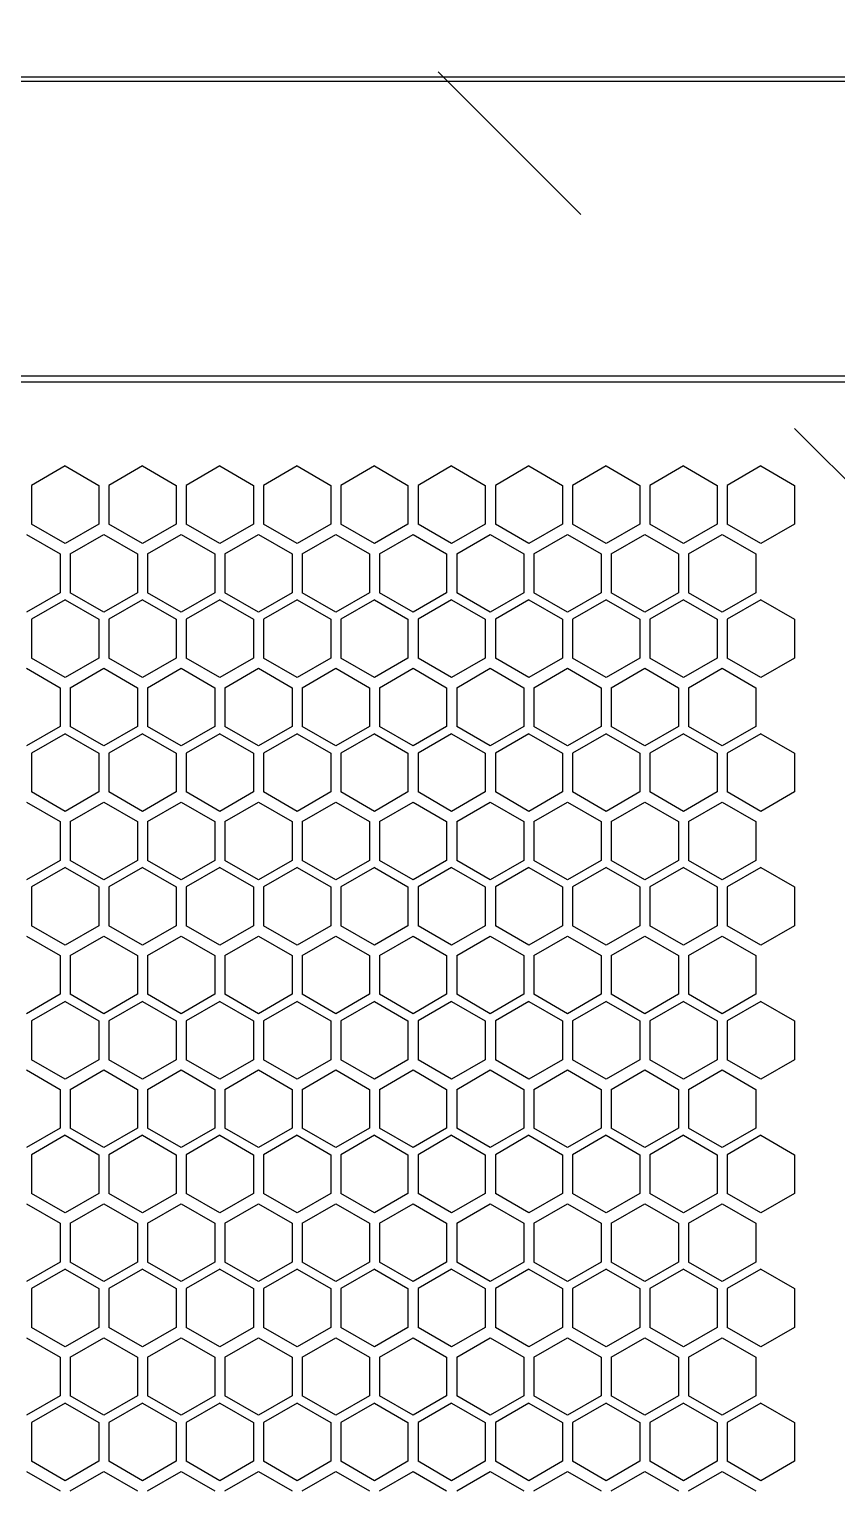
# Model space of a CAD drawing. Extents: x 61367 to 140945, y -1257 to 25588.
# Drawn here: x 92857.6 to 92953.8, y 20222.4 to 20395.8 of the extents above; entities that cross this region are included whole.
import ezdxf

# ---------------------------------------------------------------- set-up
doc = ezdxf.new("R2010")
doc.units = 0
doc.header["$MEASUREMENT"] = 0
doc.linetypes.add('ACAD_ISO03W100', pattern=[30, 12, -18])
doc.layers.get('0').update_dxf_attribs({"linetype": 'CONTINUOUS'})
for name, color, linetype in [('4209-0510_0', 7, 'CONTINUOUS'), ('4215-0412-2-1_0', 7, 'CONTINUOUS'), ('YT-50-01_AF0_1_B_0', 7, 'CONTINUOUS')]:
    doc.layers.add(name, color=color, linetype=linetype)
doc.layers.add('THICK', color=7, linetype='CONTINUOUS', lineweight=0)

# ---------------------------------------------------------------- blocks, each defined once
blk = doc.blocks.new('RY6TU6TYR6Y')
at = {"layer": 'THICK', "color": 1, "linetype": 'ACAD_ISO03W100', "ltscale": 2}
blk.add_lwpolyline([(74947.97, -88359.81), (75097.97, -88359.81), (75097.97, -88384.81), (74972.97, -88509.81), (74947.97, -88509.81)], close=True, dxfattribs=at)
blk = doc.blocks.new('RYHTHYT')
at = {"layer": '4209-0510_0', "color": 7, "linetype": 'Continuous'}
blk.add_line((-33328.58, -67588.74), (-32722.58, -67588.74), dxfattribs=at)
at = {"layer": '4215-0412-2-1_0', "color": 7, "linetype": 'Continuous'}
for p, q in [((-33368.69, -67553.68), (-32682.63, -67553.68)), ((-33335.79, -67589.48), (-32715.53, -67589.48)), ((-32942.46, -67599.48), (-32946.46, -67601.79)), ((-32942.46, -67599.48), (-32938.46, -67601.79)), ((-32933.26, -67599.48), (-32937.26, -67601.79)), ((-32933.26, -67599.48), (-32929.26, -67601.79)), ((-32924.06, -67599.48), (-32928.06, -67601.79)), ((-32924.06, -67599.48), (-32920.06, -67601.79)), ((-32914.86, -67599.48), (-32918.86, -67601.79)), ((-32914.86, -67599.48), (-32910.86, -67601.79)), ((-32905.66, -67599.48), (-32909.66, -67601.79)), ((-32905.66, -67599.48), (-32901.66, -67601.79)), ((-32896.46, -67599.48), (-32900.46, -67601.79)), ((-32896.46, -67599.48), (-32892.46, -67601.79)), ((-32887.26, -67599.48), (-32891.26, -67601.79)), ((-32887.26, -67599.48), (-32883.26, -67601.79)), ((-32878.06, -67599.48), (-32882.06, -67601.79)), ((-32878.06, -67599.48), (-32874.06, -67601.79)), ((-32868.86, -67599.48), (-32872.86, -67601.79)), ((-32868.86, -67599.48), (-32864.86, -67601.79)), ((-32859.66, -67599.48), (-32863.66, -67601.79)), ((-32859.66, -67599.48), (-32855.66, -67601.79)), ((-32946.46, -67601.79), (-32946.46, -67606.41)), ((-32938.46, -67601.79), (-32938.46, -67606.41)), ((-32937.26, -67601.79), (-32937.26, -67606.41)), ((-32929.26, -67601.79), (-32929.26, -67606.41)), ((-32928.06, -67601.79), (-32928.06, -67606.41)), ((-32920.06, -67601.79), (-32920.06, -67606.41)), ((-32918.86, -67601.79), (-32918.86, -67606.41)), ((-32910.86, -67601.79), (-32910.86, -67606.41)), ((-32909.66, -67601.79), (-32909.66, -67606.41)), ((-32901.66, -67601.79), (-32901.66, -67606.41)), ((-32900.46, -67601.79), (-32900.46, -67606.41)), ((-32892.46, -67601.79), (-32892.46, -67606.41)), ((-32891.26, -67601.79), (-32891.26, -67606.41)), ((-32883.26, -67601.79), (-32883.26, -67606.41)), ((-32882.06, -67601.79), (-32882.06, -67606.41)), ((-32874.06, -67601.79), (-32874.06, -67606.41)), ((-32872.86, -67601.79), (-32872.86, -67606.41)), ((-32864.86, -67601.79), (-32864.86, -67606.41)), ((-32863.66, -67601.79), (-32863.66, -67606.41)), ((-32855.66, -67601.79), (-32855.66, -67606.41)), ((-32942.46, -67608.72), (-32946.46, -67606.41)), ((-32938.46, -67606.41), (-32942.46, -67608.72)), ((-32933.26, -67608.72), (-32937.26, -67606.41)), ((-32929.26, -67606.41), (-32933.26, -67608.72)), ((-32924.06, -67608.72), (-32928.06, -67606.41)), ((-32920.06, -67606.41), (-32924.06, -67608.72)), ((-32914.86, -67608.72), (-32918.86, -67606.41)), ((-32910.86, -67606.41), (-32914.86, -67608.72)), ((-32905.66, -67608.72), (-32909.66, -67606.41)), ((-32901.66, -67606.41), (-32905.66, -67608.72)), ((-32896.46, -67608.72), (-32900.46, -67606.41)), ((-32892.46, -67606.41), (-32896.46, -67608.72)), ((-32887.26, -67608.72), (-32891.26, -67606.41)), ((-32883.26, -67606.41), (-32887.26, -67608.72)), ((-32878.06, -67608.72), (-32882.06, -67606.41)), ((-32874.06, -67606.41), (-32878.06, -67608.72)), ((-32868.86, -67608.72), (-32872.86, -67606.41)), ((-32864.86, -67606.41), (-32868.86, -67608.72)), ((-32859.66, -67608.72), (-32863.66, -67606.41)), ((-32855.66, -67606.41), (-32859.66, -67608.72)), ((-32947.06, -67607.63), (-32943.06, -67609.94)), ((-32941.86, -67609.94), (-32937.86, -67607.63)), ((-32937.86, -67607.63), (-32933.86, -67609.94)), ((-32932.66, -67609.94), (-32928.66, -67607.63)), ((-32928.66, -67607.63), (-32924.66, -67609.94)), ((-32923.46, -67609.94), (-32919.46, -67607.63)), ((-32919.46, -67607.63), (-32915.46, -67609.94)), ((-32914.26, -67609.94), (-32910.26, -67607.63)), ((-32910.26, -67607.63), (-32906.26, -67609.94)), ((-32905.06, -67609.94), (-32901.06, -67607.63)), ((-32901.06, -67607.63), (-32897.06, -67609.94)), ((-32895.86, -67609.94), (-32891.86, -67607.63)), ((-32891.86, -67607.63), (-32887.86, -67609.94)), ((-32886.66, -67609.94), (-32882.66, -67607.63)), ((-32882.66, -67607.63), (-32878.66, -67609.94)), ((-32877.46, -67609.94), (-32873.46, -67607.63)), ((-32873.46, -67607.63), (-32869.46, -67609.94)), ((-32868.26, -67609.94), (-32864.26, -67607.63)), ((-32864.26, -67607.63), (-32860.26, -67609.94)), ((-32943.06, -67609.94), (-32943.06, -67614.56)), ((-32941.86, -67609.94), (-32941.86, -67614.56)), ((-32933.86, -67609.94), (-32933.86, -67614.56)), ((-32932.66, -67609.94), (-32932.66, -67614.56)), ((-32924.66, -67609.94), (-32924.66, -67614.56)), ((-32923.46, -67609.94), (-32923.46, -67614.56)), ((-32915.46, -67609.94), (-32915.46, -67614.56)), ((-32914.26, -67609.94), (-32914.26, -67614.56)), ((-32906.26, -67609.94), (-32906.26, -67614.56)), ((-32905.06, -67609.94), (-32905.06, -67614.56)), ((-32897.06, -67609.94), (-32897.06, -67614.56)), ((-32895.86, -67609.94), (-32895.86, -67614.56)), ((-32887.86, -67609.94), (-32887.86, -67614.56)), ((-32886.66, -67609.94), (-32886.66, -67614.56)), ((-32878.66, -67609.94), (-32878.66, -67614.56)), ((-32877.46, -67609.94), (-32877.46, -67614.56)), ((-32869.46, -67609.94), (-32869.46, -67614.56)), ((-32868.26, -67609.94), (-32868.26, -67614.56)), ((-32860.26, -67609.94), (-32860.26, -67614.56)), ((-32943.06, -67614.56), (-32947.06, -67616.87)), ((-32942.46, -67615.41), (-32946.46, -67617.72)), ((-32942.46, -67615.41), (-32938.46, -67617.72)), ((-32937.86, -67616.87), (-32941.86, -67614.56)), ((-32933.86, -67614.56), (-32937.86, -67616.87)), ((-32933.26, -67615.41), (-32937.26, -67617.72)), ((-32933.26, -67615.41), (-32929.26, -67617.72)), ((-32928.66, -67616.87), (-32932.66, -67614.56)), ((-32924.66, -67614.56), (-32928.66, -67616.87)), ((-32924.06, -67615.41), (-32928.06, -67617.72)), ((-32924.06, -67615.41), (-32920.06, -67617.72)), ((-32919.46, -67616.87), (-32923.46, -67614.56)), ((-32915.46, -67614.56), (-32919.46, -67616.87)), ((-32914.86, -67615.41), (-32918.86, -67617.72)), ((-32914.86, -67615.41), (-32910.86, -67617.72)), ((-32910.26, -67616.87), (-32914.26, -67614.56)), ((-32906.26, -67614.56), (-32910.26, -67616.87)), ((-32905.66, -67615.41), (-32909.66, -67617.72)), ((-32905.66, -67615.41), (-32901.66, -67617.72)), ((-32901.06, -67616.87), (-32905.06, -67614.56)), ((-32897.06, -67614.56), (-32901.06, -67616.87)), ((-32896.46, -67615.41), (-32900.46, -67617.72)), ((-32896.46, -67615.41), (-32892.46, -67617.72)), ((-32891.86, -67616.87), (-32895.86, -67614.56)), ((-32887.86, -67614.56), (-32891.86, -67616.87)), ((-32887.26, -67615.41), (-32891.26, -67617.72)), ((-32887.26, -67615.41), (-32883.26, -67617.72)), ((-32882.66, -67616.87), (-32886.66, -67614.56)), ((-32878.66, -67614.56), (-32882.66, -67616.87)), ((-32878.06, -67615.41), (-32882.06, -67617.72)), ((-32878.06, -67615.41), (-32874.06, -67617.72)), ((-32873.46, -67616.87), (-32877.46, -67614.56)), ((-32869.46, -67614.56), (-32873.46, -67616.87)), ((-32868.86, -67615.41), (-32872.86, -67617.72)), ((-32868.86, -67615.41), (-32864.86, -67617.72)), ((-32864.26, -67616.87), (-32868.26, -67614.56)), ((-32860.26, -67614.56), (-32864.26, -67616.87)), ((-32859.66, -67615.41), (-32863.66, -67617.72)), ((-32859.66, -67615.41), (-32855.66, -67617.72)), ((-32946.46, -67617.72), (-32946.46, -67622.34)), ((-32938.46, -67617.72), (-32938.46, -67622.34)), ((-32937.26, -67617.72), (-32937.26, -67622.34)), ((-32929.26, -67617.72), (-32929.26, -67622.34)), ((-32928.06, -67617.72), (-32928.06, -67622.34)), ((-32920.06, -67617.72), (-32920.06, -67622.34)), ((-32918.86, -67617.72), (-32918.86, -67622.34)), ((-32910.86, -67617.72), (-32910.86, -67622.34)), ((-32909.66, -67617.72), (-32909.66, -67622.34)), ((-32901.66, -67617.72), (-32901.66, -67622.34)), ((-32900.46, -67617.72), (-32900.46, -67622.34)), ((-32892.46, -67617.72), (-32892.46, -67622.34)), ((-32891.26, -67617.72), (-32891.26, -67622.34)), ((-32883.26, -67617.72), (-32883.26, -67622.34)), ((-32882.06, -67617.72), (-32882.06, -67622.34)), ((-32874.06, -67617.72), (-32874.06, -67622.34)), ((-32872.86, -67617.72), (-32872.86, -67622.34)), ((-32864.86, -67617.72), (-32864.86, -67622.34)), ((-32863.66, -67617.72), (-32863.66, -67622.34)), ((-32855.66, -67617.72), (-32855.66, -67622.34)), ((-32942.46, -67624.65), (-32946.46, -67622.34)), ((-32938.46, -67622.34), (-32942.46, -67624.65)), ((-32933.26, -67624.65), (-32937.26, -67622.34)), ((-32929.26, -67622.34), (-32933.26, -67624.65)), ((-32924.06, -67624.65), (-32928.06, -67622.34)), ((-32920.06, -67622.34), (-32924.06, -67624.65)), ((-32914.86, -67624.65), (-32918.86, -67622.34)), ((-32910.86, -67622.34), (-32914.86, -67624.65)), ((-32905.66, -67624.65), (-32909.66, -67622.34)), ((-32901.66, -67622.34), (-32905.66, -67624.65)), ((-32896.46, -67624.65), (-32900.46, -67622.34)), ((-32892.46, -67622.34), (-32896.46, -67624.65)), ((-32887.26, -67624.65), (-32891.26, -67622.34)), ((-32883.26, -67622.34), (-32887.26, -67624.65)), ((-32878.06, -67624.65), (-32882.06, -67622.34)), ((-32874.06, -67622.34), (-32878.06, -67624.65)), ((-32868.86, -67624.65), (-32872.86, -67622.34)), ((-32864.86, -67622.34), (-32868.86, -67624.65)), ((-32859.66, -67624.65), (-32863.66, -67622.34)), ((-32855.66, -67622.34), (-32859.66, -67624.65)), ((-32947.06, -67623.56), (-32943.06, -67625.87)), ((-32941.86, -67625.87), (-32937.86, -67623.56)), ((-32937.86, -67623.56), (-32933.86, -67625.87)), ((-32932.66, -67625.87), (-32928.66, -67623.56)), ((-32928.66, -67623.56), (-32924.66, -67625.87)), ((-32923.46, -67625.87), (-32919.46, -67623.56)), ((-32919.46, -67623.56), (-32915.46, -67625.87)), ((-32914.26, -67625.87), (-32910.26, -67623.56)), ((-32910.26, -67623.56), (-32906.26, -67625.87)), ((-32905.06, -67625.87), (-32901.06, -67623.56)), ((-32901.06, -67623.56), (-32897.06, -67625.87)), ((-32895.86, -67625.87), (-32891.86, -67623.56)), ((-32891.86, -67623.56), (-32887.86, -67625.87)), ((-32886.66, -67625.87), (-32882.66, -67623.56)), ((-32882.66, -67623.56), (-32878.66, -67625.87)), ((-32877.46, -67625.87), (-32873.46, -67623.56)), ((-32873.46, -67623.56), (-32869.46, -67625.87)), ((-32868.26, -67625.87), (-32864.26, -67623.56)), ((-32864.26, -67623.56), (-32860.26, -67625.87)), ((-32943.06, -67625.87), (-32943.06, -67630.49)), ((-32941.86, -67625.87), (-32941.86, -67630.49)), ((-32933.86, -67625.87), (-32933.86, -67630.49)), ((-32932.66, -67625.87), (-32932.66, -67630.49)), ((-32924.66, -67625.87), (-32924.66, -67630.49)), ((-32923.46, -67625.87), (-32923.46, -67630.49)), ((-32915.46, -67625.87), (-32915.46, -67630.49)), ((-32914.26, -67625.87), (-32914.26, -67630.49)), ((-32906.26, -67625.87), (-32906.26, -67630.49)), ((-32905.06, -67625.87), (-32905.06, -67630.49)), ((-32897.06, -67625.87), (-32897.06, -67630.49)), ((-32895.86, -67625.87), (-32895.86, -67630.49)), ((-32887.86, -67625.87), (-32887.86, -67630.49)), ((-32886.66, -67625.87), (-32886.66, -67630.49)), ((-32878.66, -67625.87), (-32878.66, -67630.49)), ((-32877.46, -67625.87), (-32877.46, -67630.49)), ((-32869.46, -67625.87), (-32869.46, -67630.49)), ((-32868.26, -67625.87), (-32868.26, -67630.49)), ((-32860.26, -67625.87), (-32860.26, -67630.49)), ((-32943.06, -67630.49), (-32947.06, -67632.8)), ((-32937.86, -67632.8), (-32941.86, -67630.49)), ((-32933.86, -67630.49), (-32937.86, -67632.8)), ((-32928.66, -67632.8), (-32932.66, -67630.49)), ((-32924.66, -67630.49), (-32928.66, -67632.8)), ((-32919.46, -67632.8), (-32923.46, -67630.49)), ((-32915.46, -67630.49), (-32919.46, -67632.8)), ((-32910.26, -67632.8), (-32914.26, -67630.49)), ((-32906.26, -67630.49), (-32910.26, -67632.8)), ((-32901.06, -67632.8), (-32905.06, -67630.49)), ((-32897.06, -67630.49), (-32901.06, -67632.8)), ((-32891.86, -67632.8), (-32895.86, -67630.49)), ((-32887.86, -67630.49), (-32891.86, -67632.8)), ((-32882.66, -67632.8), (-32886.66, -67630.49)), ((-32878.66, -67630.49), (-32882.66, -67632.8)), ((-32873.46, -67632.8), (-32877.46, -67630.49)), ((-32869.46, -67630.49), (-32873.46, -67632.8)), ((-32864.26, -67632.8), (-32868.26, -67630.49)), ((-32860.26, -67630.49), (-32864.26, -67632.8)), ((-32942.46, -67631.34), (-32946.46, -67633.65)), ((-32942.46, -67631.34), (-32938.46, -67633.65)), ((-32933.26, -67631.34), (-32937.26, -67633.65)), ((-32933.26, -67631.34), (-32929.26, -67633.65)), ((-32924.06, -67631.34), (-32928.06, -67633.65)), ((-32924.06, -67631.34), (-32920.06, -67633.65)), ((-32914.86, -67631.34), (-32918.86, -67633.65)), ((-32914.86, -67631.34), (-32910.86, -67633.65)), ((-32905.66, -67631.34), (-32909.66, -67633.65)), ((-32905.66, -67631.34), (-32901.66, -67633.65)), ((-32896.46, -67631.34), (-32900.46, -67633.65)), ((-32896.46, -67631.34), (-32892.46, -67633.65)), ((-32887.26, -67631.34), (-32891.26, -67633.65)), ((-32887.26, -67631.34), (-32883.26, -67633.65)), ((-32878.06, -67631.34), (-32882.06, -67633.65)), ((-32878.06, -67631.34), (-32874.06, -67633.65)), ((-32868.86, -67631.34), (-32872.86, -67633.65)), ((-32868.86, -67631.34), (-32864.86, -67633.65)), ((-32859.66, -67631.34), (-32863.66, -67633.65)), ((-32859.66, -67631.34), (-32855.66, -67633.65)), ((-32946.46, -67633.65), (-32946.46, -67638.27)), ((-32938.46, -67633.65), (-32938.46, -67638.27)), ((-32937.26, -67633.65), (-32937.26, -67638.27)), ((-32929.26, -67633.65), (-32929.26, -67638.27)), ((-32928.06, -67633.65), (-32928.06, -67638.27)), ((-32920.06, -67633.65), (-32920.06, -67638.27)), ((-32918.86, -67633.65), (-32918.86, -67638.27)), ((-32910.86, -67633.65), (-32910.86, -67638.27)), ((-32909.66, -67633.65), (-32909.66, -67638.27)), ((-32901.66, -67633.65), (-32901.66, -67638.27)), ((-32900.46, -67633.65), (-32900.46, -67638.27)), ((-32892.46, -67633.65), (-32892.46, -67638.27)), ((-32891.26, -67633.65), (-32891.26, -67638.27)), ((-32883.26, -67633.65), (-32883.26, -67638.27)), ((-32882.06, -67633.65), (-32882.06, -67638.27)), ((-32874.06, -67633.65), (-32874.06, -67638.27)), ((-32872.86, -67633.65), (-32872.86, -67638.27)), ((-32864.86, -67633.65), (-32864.86, -67638.27)), ((-32863.66, -67633.65), (-32863.66, -67638.27)), ((-32855.66, -67633.65), (-32855.66, -67638.27)), ((-32947.06, -67639.49), (-32943.06, -67641.8)), ((-32942.46, -67640.58), (-32946.46, -67638.27)), ((-32938.46, -67638.27), (-32942.46, -67640.58)), ((-32941.86, -67641.8), (-32937.86, -67639.49)), ((-32937.86, -67639.49), (-32933.86, -67641.8)), ((-32933.26, -67640.58), (-32937.26, -67638.27)), ((-32929.26, -67638.27), (-32933.26, -67640.58)), ((-32932.66, -67641.8), (-32928.66, -67639.49)), ((-32928.66, -67639.49), (-32924.66, -67641.8)), ((-32924.06, -67640.58), (-32928.06, -67638.27)), ((-32920.06, -67638.27), (-32924.06, -67640.58)), ((-32923.46, -67641.8), (-32919.46, -67639.49)), ((-32919.46, -67639.49), (-32915.46, -67641.8)), ((-32914.86, -67640.58), (-32918.86, -67638.27)), ((-32910.86, -67638.27), (-32914.86, -67640.58)), ((-32914.26, -67641.8), (-32910.26, -67639.49)), ((-32910.26, -67639.49), (-32906.26, -67641.8)), ((-32905.66, -67640.58), (-32909.66, -67638.27)), ((-32901.66, -67638.27), (-32905.66, -67640.58)), ((-32905.06, -67641.8), (-32901.06, -67639.49)), ((-32901.06, -67639.49), (-32897.06, -67641.8)), ((-32896.46, -67640.58), (-32900.46, -67638.27)), ((-32892.46, -67638.27), (-32896.46, -67640.58)), ((-32895.86, -67641.8), (-32891.86, -67639.49)), ((-32891.86, -67639.49), (-32887.86, -67641.8)), ((-32887.26, -67640.58), (-32891.26, -67638.27)), ((-32883.26, -67638.27), (-32887.26, -67640.58)), ((-32886.66, -67641.8), (-32882.66, -67639.49)), ((-32882.66, -67639.49), (-32878.66, -67641.8)), ((-32878.06, -67640.58), (-32882.06, -67638.27)), ((-32874.06, -67638.27), (-32878.06, -67640.58)), ((-32877.46, -67641.8), (-32873.46, -67639.49)), ((-32873.46, -67639.49), (-32869.46, -67641.8)), ((-32868.86, -67640.58), (-32872.86, -67638.27)), ((-32864.86, -67638.27), (-32868.86, -67640.58)), ((-32868.26, -67641.8), (-32864.26, -67639.49)), ((-32864.26, -67639.49), (-32860.26, -67641.8)), ((-32859.66, -67640.58), (-32863.66, -67638.27)), ((-32855.66, -67638.27), (-32859.66, -67640.58)), ((-32943.06, -67641.8), (-32943.06, -67646.42)), ((-32941.86, -67641.8), (-32941.86, -67646.42)), ((-32933.86, -67641.8), (-32933.86, -67646.42)), ((-32932.66, -67641.8), (-32932.66, -67646.42)), ((-32924.66, -67641.8), (-32924.66, -67646.42)), ((-32923.46, -67641.8), (-32923.46, -67646.42)), ((-32915.46, -67641.8), (-32915.46, -67646.42)), ((-32914.26, -67641.8), (-32914.26, -67646.42)), ((-32906.26, -67641.8), (-32906.26, -67646.42)), ((-32905.06, -67641.8), (-32905.06, -67646.42)), ((-32897.06, -67641.8), (-32897.06, -67646.42)), ((-32895.86, -67641.8), (-32895.86, -67646.42)), ((-32887.86, -67641.8), (-32887.86, -67646.42)), ((-32886.66, -67641.8), (-32886.66, -67646.42)), ((-32878.66, -67641.8), (-32878.66, -67646.42)), ((-32877.46, -67641.8), (-32877.46, -67646.42)), ((-32869.46, -67641.8), (-32869.46, -67646.42)), ((-32868.26, -67641.8), (-32868.26, -67646.42)), ((-32860.26, -67641.8), (-32860.26, -67646.42)), ((-32943.06, -67646.42), (-32947.06, -67648.73)), ((-32937.86, -67648.73), (-32941.86, -67646.42)), ((-32933.86, -67646.42), (-32937.86, -67648.73)), ((-32928.66, -67648.73), (-32932.66, -67646.42)), ((-32924.66, -67646.42), (-32928.66, -67648.73)), ((-32919.46, -67648.73), (-32923.46, -67646.42)), ((-32915.46, -67646.42), (-32919.46, -67648.73)), ((-32910.26, -67648.73), (-32914.26, -67646.42)), ((-32906.26, -67646.42), (-32910.26, -67648.73)), ((-32901.06, -67648.73), (-32905.06, -67646.42)), ((-32897.06, -67646.42), (-32901.06, -67648.73)), ((-32891.86, -67648.73), (-32895.86, -67646.42)), ((-32887.86, -67646.42), (-32891.86, -67648.73)), ((-32882.66, -67648.73), (-32886.66, -67646.42)), ((-32878.66, -67646.42), (-32882.66, -67648.73)), ((-32873.46, -67648.73), (-32877.46, -67646.42)), ((-32869.46, -67646.42), (-32873.46, -67648.73)), ((-32864.26, -67648.73), (-32868.26, -67646.42)), ((-32860.26, -67646.42), (-32864.26, -67648.73)), ((-32942.46, -67647.27), (-32946.46, -67649.58)), ((-32942.46, -67647.27), (-32938.46, -67649.58)), ((-32933.26, -67647.27), (-32937.26, -67649.58)), ((-32933.26, -67647.27), (-32929.26, -67649.58)), ((-32924.06, -67647.27), (-32928.06, -67649.58)), ((-32924.06, -67647.27), (-32920.06, -67649.58)), ((-32914.86, -67647.27), (-32918.86, -67649.58)), ((-32914.86, -67647.27), (-32910.86, -67649.58)), ((-32905.66, -67647.27), (-32909.66, -67649.58)), ((-32905.66, -67647.27), (-32901.66, -67649.58)), ((-32896.46, -67647.27), (-32900.46, -67649.58)), ((-32896.46, -67647.27), (-32892.46, -67649.58)), ((-32887.26, -67647.27), (-32891.26, -67649.58)), ((-32887.26, -67647.27), (-32883.26, -67649.58)), ((-32878.06, -67647.27), (-32882.06, -67649.58)), ((-32878.06, -67647.27), (-32874.06, -67649.58)), ((-32868.86, -67647.27), (-32872.86, -67649.58)), ((-32868.86, -67647.27), (-32864.86, -67649.58)), ((-32859.66, -67647.27), (-32863.66, -67649.58)), ((-32859.66, -67647.27), (-32855.66, -67649.58)), ((-32946.46, -67649.58), (-32946.46, -67654.2)), ((-32938.46, -67649.58), (-32938.46, -67654.2)), ((-32937.26, -67649.58), (-32937.26, -67654.2)), ((-32929.26, -67649.58), (-32929.26, -67654.2)), ((-32928.06, -67649.58), (-32928.06, -67654.2)), ((-32920.06, -67649.58), (-32920.06, -67654.2)), ((-32918.86, -67649.58), (-32918.86, -67654.2)), ((-32910.86, -67649.58), (-32910.86, -67654.2)), ((-32909.66, -67649.58), (-32909.66, -67654.2)), ((-32901.66, -67649.58), (-32901.66, -67654.2)), ((-32900.46, -67649.58), (-32900.46, -67654.2)), ((-32892.46, -67649.58), (-32892.46, -67654.2)), ((-32891.26, -67649.58), (-32891.26, -67654.2)), ((-32883.26, -67649.58), (-32883.26, -67654.2)), ((-32882.06, -67649.58), (-32882.06, -67654.2)), ((-32874.06, -67649.58), (-32874.06, -67654.2)), ((-32872.86, -67649.58), (-32872.86, -67654.2)), ((-32864.86, -67649.58), (-32864.86, -67654.2)), ((-32863.66, -67649.58), (-32863.66, -67654.2)), ((-32855.66, -67649.58), (-32855.66, -67654.2)), ((-32947.06, -67655.42), (-32943.06, -67657.73)), ((-32942.46, -67656.51), (-32946.46, -67654.2)), ((-32938.46, -67654.2), (-32942.46, -67656.51)), ((-32941.86, -67657.73), (-32937.86, -67655.42)), ((-32937.86, -67655.42), (-32933.86, -67657.73)), ((-32933.26, -67656.51), (-32937.26, -67654.2)), ((-32929.26, -67654.2), (-32933.26, -67656.51)), ((-32932.66, -67657.73), (-32928.66, -67655.42)), ((-32928.66, -67655.42), (-32924.66, -67657.73)), ((-32924.06, -67656.51), (-32928.06, -67654.2)), ((-32920.06, -67654.2), (-32924.06, -67656.51)), ((-32923.46, -67657.73), (-32919.46, -67655.42)), ((-32919.46, -67655.42), (-32915.46, -67657.73)), ((-32914.86, -67656.51), (-32918.86, -67654.2)), ((-32910.86, -67654.2), (-32914.86, -67656.51)), ((-32914.26, -67657.73), (-32910.26, -67655.42)), ((-32910.26, -67655.42), (-32906.26, -67657.73)), ((-32905.66, -67656.51), (-32909.66, -67654.2)), ((-32901.66, -67654.2), (-32905.66, -67656.51)), ((-32905.06, -67657.73), (-32901.06, -67655.42)), ((-32901.06, -67655.42), (-32897.06, -67657.73)), ((-32896.46, -67656.51), (-32900.46, -67654.2)), ((-32892.46, -67654.2), (-32896.46, -67656.51)), ((-32895.86, -67657.73), (-32891.86, -67655.42)), ((-32891.86, -67655.42), (-32887.86, -67657.73)), ((-32887.26, -67656.51), (-32891.26, -67654.2)), ((-32883.26, -67654.2), (-32887.26, -67656.51)), ((-32886.66, -67657.73), (-32882.66, -67655.42)), ((-32882.66, -67655.42), (-32878.66, -67657.73)), ((-32878.06, -67656.51), (-32882.06, -67654.2)), ((-32874.06, -67654.2), (-32878.06, -67656.51)), ((-32877.46, -67657.73), (-32873.46, -67655.42)), ((-32873.46, -67655.42), (-32869.46, -67657.73)), ((-32868.86, -67656.51), (-32872.86, -67654.2)), ((-32864.86, -67654.2), (-32868.86, -67656.51)), ((-32868.26, -67657.73), (-32864.26, -67655.42)), ((-32864.26, -67655.42), (-32860.26, -67657.73)), ((-32859.66, -67656.51), (-32863.66, -67654.2)), ((-32855.66, -67654.2), (-32859.66, -67656.51)), ((-32943.06, -67657.73), (-32943.06, -67662.35)), ((-32941.86, -67657.73), (-32941.86, -67662.35)), ((-32933.86, -67657.73), (-32933.86, -67662.35)), ((-32932.66, -67657.73), (-32932.66, -67662.35)), ((-32924.66, -67657.73), (-32924.66, -67662.35)), ((-32923.46, -67657.73), (-32923.46, -67662.35)), ((-32915.46, -67657.73), (-32915.46, -67662.35)), ((-32914.26, -67657.73), (-32914.26, -67662.35)), ((-32906.26, -67657.73), (-32906.26, -67662.35)), ((-32905.06, -67657.73), (-32905.06, -67662.35)), ((-32897.06, -67657.73), (-32897.06, -67662.35)), ((-32895.86, -67657.73), (-32895.86, -67662.35)), ((-32887.86, -67657.73), (-32887.86, -67662.35)), ((-32886.66, -67657.73), (-32886.66, -67662.35)), ((-32878.66, -67657.73), (-32878.66, -67662.35)), ((-32877.46, -67657.73), (-32877.46, -67662.35)), ((-32869.46, -67657.73), (-32869.46, -67662.35)), ((-32868.26, -67657.73), (-32868.26, -67662.35)), ((-32860.26, -67657.73), (-32860.26, -67662.35)), ((-32943.06, -67662.35), (-32947.06, -67664.66)), ((-32937.86, -67664.66), (-32941.86, -67662.35)), ((-32933.86, -67662.35), (-32937.86, -67664.66)), ((-32928.66, -67664.66), (-32932.66, -67662.35)), ((-32924.66, -67662.35), (-32928.66, -67664.66)), ((-32919.46, -67664.66), (-32923.46, -67662.35)), ((-32915.46, -67662.35), (-32919.46, -67664.66)), ((-32910.26, -67664.66), (-32914.26, -67662.35)), ((-32906.26, -67662.35), (-32910.26, -67664.66)), ((-32901.06, -67664.66), (-32905.06, -67662.35)), ((-32897.06, -67662.35), (-32901.06, -67664.66)), ((-32891.86, -67664.66), (-32895.86, -67662.35)), ((-32887.86, -67662.35), (-32891.86, -67664.66)), ((-32882.66, -67664.66), (-32886.66, -67662.35)), ((-32878.66, -67662.35), (-32882.66, -67664.66)), ((-32873.46, -67664.66), (-32877.46, -67662.35)), ((-32869.46, -67662.35), (-32873.46, -67664.66)), ((-32864.26, -67664.66), (-32868.26, -67662.35)), ((-32860.26, -67662.35), (-32864.26, -67664.66)), ((-32942.46, -67663.2), (-32946.46, -67665.51)), ((-32942.46, -67663.2), (-32938.46, -67665.51)), ((-32933.26, -67663.2), (-32937.26, -67665.51)), ((-32933.26, -67663.2), (-32929.26, -67665.51)), ((-32924.06, -67663.2), (-32928.06, -67665.51)), ((-32924.06, -67663.2), (-32920.06, -67665.51)), ((-32914.86, -67663.2), (-32918.86, -67665.51)), ((-32914.86, -67663.2), (-32910.86, -67665.51)), ((-32905.66, -67663.2), (-32909.66, -67665.51)), ((-32905.66, -67663.2), (-32901.66, -67665.51)), ((-32896.46, -67663.2), (-32900.46, -67665.51)), ((-32896.46, -67663.2), (-32892.46, -67665.51)), ((-32887.26, -67663.2), (-32891.26, -67665.51)), ((-32887.26, -67663.2), (-32883.26, -67665.51)), ((-32878.06, -67663.2), (-32882.06, -67665.51)), ((-32878.06, -67663.2), (-32874.06, -67665.51)), ((-32868.86, -67663.2), (-32872.86, -67665.51)), ((-32868.86, -67663.2), (-32864.86, -67665.51)), ((-32859.66, -67663.2), (-32863.66, -67665.51)), ((-32859.66, -67663.2), (-32855.66, -67665.51)), ((-32946.46, -67665.51), (-32946.46, -67670.13)), ((-32938.46, -67665.51), (-32938.46, -67670.13)), ((-32937.26, -67665.51), (-32937.26, -67670.13)), ((-32929.26, -67665.51), (-32929.26, -67670.13)), ((-32928.06, -67665.51), (-32928.06, -67670.13)), ((-32920.06, -67665.51), (-32920.06, -67670.13)), ((-32918.86, -67665.51), (-32918.86, -67670.13)), ((-32910.86, -67665.51), (-32910.86, -67670.13)), ((-32909.66, -67665.51), (-32909.66, -67670.13)), ((-32901.66, -67665.51), (-32901.66, -67670.13)), ((-32900.46, -67665.51), (-32900.46, -67670.13)), ((-32892.46, -67665.51), (-32892.46, -67670.13)), ((-32891.26, -67665.51), (-32891.26, -67670.13)), ((-32883.26, -67665.51), (-32883.26, -67670.13)), ((-32882.06, -67665.51), (-32882.06, -67670.13)), ((-32874.06, -67665.51), (-32874.06, -67670.13)), ((-32872.86, -67665.51), (-32872.86, -67670.13)), ((-32864.86, -67665.51), (-32864.86, -67670.13)), ((-32863.66, -67665.51), (-32863.66, -67670.13)), ((-32855.66, -67665.51), (-32855.66, -67670.13)), ((-32942.46, -67672.44), (-32946.46, -67670.13)), ((-32938.46, -67670.13), (-32942.46, -67672.44)), ((-32933.26, -67672.44), (-32937.26, -67670.13)), ((-32929.26, -67670.13), (-32933.26, -67672.44)), ((-32924.06, -67672.44), (-32928.06, -67670.13)), ((-32920.06, -67670.13), (-32924.06, -67672.44)), ((-32914.86, -67672.44), (-32918.86, -67670.13)), ((-32910.86, -67670.13), (-32914.86, -67672.44)), ((-32905.66, -67672.44), (-32909.66, -67670.13)), ((-32901.66, -67670.13), (-32905.66, -67672.44)), ((-32896.46, -67672.44), (-32900.46, -67670.13)), ((-32892.46, -67670.13), (-32896.46, -67672.44)), ((-32887.26, -67672.44), (-32891.26, -67670.13)), ((-32883.26, -67670.13), (-32887.26, -67672.44)), ((-32878.06, -67672.44), (-32882.06, -67670.13)), ((-32874.06, -67670.13), (-32878.06, -67672.44)), ((-32868.86, -67672.44), (-32872.86, -67670.13)), ((-32864.86, -67670.13), (-32868.86, -67672.44)), ((-32859.66, -67672.44), (-32863.66, -67670.13)), ((-32855.66, -67670.13), (-32859.66, -67672.44)), ((-32947.06, -67671.35), (-32943.06, -67673.66)), ((-32941.86, -67673.66), (-32937.86, -67671.35)), ((-32937.86, -67671.35), (-32933.86, -67673.66)), ((-32932.66, -67673.66), (-32928.66, -67671.35)), ((-32928.66, -67671.35), (-32924.66, -67673.66)), ((-32923.46, -67673.66), (-32919.46, -67671.35)), ((-32919.46, -67671.35), (-32915.46, -67673.66)), ((-32914.26, -67673.66), (-32910.26, -67671.35)), ((-32910.26, -67671.35), (-32906.26, -67673.66)), ((-32905.06, -67673.66), (-32901.06, -67671.35)), ((-32901.06, -67671.35), (-32897.06, -67673.66)), ((-32895.86, -67673.66), (-32891.86, -67671.35)), ((-32891.86, -67671.35), (-32887.86, -67673.66)), ((-32886.66, -67673.66), (-32882.66, -67671.35)), ((-32882.66, -67671.35), (-32878.66, -67673.66)), ((-32877.46, -67673.66), (-32873.46, -67671.35)), ((-32873.46, -67671.35), (-32869.46, -67673.66)), ((-32868.26, -67673.66), (-32864.26, -67671.35)), ((-32864.26, -67671.35), (-32860.26, -67673.66)), ((-32943.06, -67673.66), (-32943.06, -67678.28)), ((-32941.86, -67673.66), (-32941.86, -67678.28)), ((-32933.86, -67673.66), (-32933.86, -67678.28)), ((-32932.66, -67673.66), (-32932.66, -67678.28)), ((-32924.66, -67673.66), (-32924.66, -67678.28)), ((-32923.46, -67673.66), (-32923.46, -67678.28)), ((-32915.46, -67673.66), (-32915.46, -67678.28)), ((-32914.26, -67673.66), (-32914.26, -67678.28)), ((-32906.26, -67673.66), (-32906.26, -67678.28)), ((-32905.06, -67673.66), (-32905.06, -67678.28)), ((-32897.06, -67673.66), (-32897.06, -67678.28)), ((-32895.86, -67673.66), (-32895.86, -67678.28)), ((-32887.86, -67673.66), (-32887.86, -67678.28)), ((-32886.66, -67673.66), (-32886.66, -67678.28)), ((-32878.66, -67673.66), (-32878.66, -67678.28)), ((-32877.46, -67673.66), (-32877.46, -67678.28)), ((-32869.46, -67673.66), (-32869.46, -67678.28)), ((-32868.26, -67673.66), (-32868.26, -67678.28)), ((-32860.26, -67673.66), (-32860.26, -67678.28)), ((-32943.06, -67678.28), (-32947.06, -67680.59)), ((-32942.46, -67679.13), (-32946.46, -67681.44)), ((-32942.46, -67679.13), (-32938.46, -67681.44)), ((-32937.86, -67680.59), (-32941.86, -67678.28)), ((-32933.86, -67678.28), (-32937.86, -67680.59)), ((-32933.26, -67679.13), (-32937.26, -67681.44)), ((-32933.26, -67679.13), (-32929.26, -67681.44)), ((-32928.66, -67680.59), (-32932.66, -67678.28)), ((-32924.66, -67678.28), (-32928.66, -67680.59)), ((-32924.06, -67679.13), (-32928.06, -67681.44)), ((-32924.06, -67679.13), (-32920.06, -67681.44)), ((-32919.46, -67680.59), (-32923.46, -67678.28)), ((-32915.46, -67678.28), (-32919.46, -67680.59)), ((-32914.86, -67679.13), (-32918.86, -67681.44)), ((-32914.86, -67679.13), (-32910.86, -67681.44)), ((-32910.26, -67680.59), (-32914.26, -67678.28)), ((-32906.26, -67678.28), (-32910.26, -67680.59)), ((-32905.66, -67679.13), (-32909.66, -67681.44)), ((-32905.66, -67679.13), (-32901.66, -67681.44)), ((-32901.06, -67680.59), (-32905.06, -67678.28)), ((-32897.06, -67678.28), (-32901.06, -67680.59)), ((-32896.46, -67679.13), (-32900.46, -67681.44)), ((-32896.46, -67679.13), (-32892.46, -67681.44)), ((-32891.86, -67680.59), (-32895.86, -67678.28)), ((-32887.86, -67678.28), (-32891.86, -67680.59)), ((-32887.26, -67679.13), (-32891.26, -67681.44)), ((-32887.26, -67679.13), (-32883.26, -67681.44)), ((-32882.66, -67680.59), (-32886.66, -67678.28)), ((-32878.66, -67678.28), (-32882.66, -67680.59)), ((-32878.06, -67679.13), (-32882.06, -67681.44)), ((-32878.06, -67679.13), (-32874.06, -67681.44)), ((-32873.46, -67680.59), (-32877.46, -67678.28)), ((-32869.46, -67678.28), (-32873.46, -67680.59)), ((-32868.86, -67679.13), (-32872.86, -67681.44)), ((-32868.86, -67679.13), (-32864.86, -67681.44)), ((-32864.26, -67680.59), (-32868.26, -67678.28)), ((-32860.26, -67678.28), (-32864.26, -67680.59)), ((-32859.66, -67679.13), (-32863.66, -67681.44)), ((-32859.66, -67679.13), (-32855.66, -67681.44)), ((-32946.46, -67681.44), (-32946.46, -67686.06)), ((-32938.46, -67681.44), (-32938.46, -67686.06)), ((-32937.26, -67681.44), (-32937.26, -67686.06)), ((-32929.26, -67681.44), (-32929.26, -67686.06)), ((-32928.06, -67681.44), (-32928.06, -67686.06)), ((-32920.06, -67681.44), (-32920.06, -67686.06)), ((-32918.86, -67681.44), (-32918.86, -67686.06)), ((-32910.86, -67681.44), (-32910.86, -67686.06)), ((-32909.66, -67681.44), (-32909.66, -67686.06)), ((-32901.66, -67681.44), (-32901.66, -67686.06)), ((-32900.46, -67681.44), (-32900.46, -67686.06)), ((-32892.46, -67681.44), (-32892.46, -67686.06)), ((-32891.26, -67681.44), (-32891.26, -67686.06)), ((-32883.26, -67681.44), (-32883.26, -67686.06)), ((-32882.06, -67681.44), (-32882.06, -67686.06)), ((-32874.06, -67681.44), (-32874.06, -67686.06)), ((-32872.86, -67681.44), (-32872.86, -67686.06)), ((-32864.86, -67681.44), (-32864.86, -67686.06)), ((-32863.66, -67681.44), (-32863.66, -67686.06)), ((-32855.66, -67681.44), (-32855.66, -67686.06)), ((-32942.46, -67688.37), (-32946.46, -67686.06)), ((-32938.46, -67686.06), (-32942.46, -67688.37)), ((-32933.26, -67688.37), (-32937.26, -67686.06)), ((-32929.26, -67686.06), (-32933.26, -67688.37)), ((-32924.06, -67688.37), (-32928.06, -67686.06)), ((-32920.06, -67686.06), (-32924.06, -67688.37)), ((-32914.86, -67688.37), (-32918.86, -67686.06)), ((-32910.86, -67686.06), (-32914.86, -67688.37)), ((-32905.66, -67688.37), (-32909.66, -67686.06)), ((-32901.66, -67686.06), (-32905.66, -67688.37)), ((-32896.46, -67688.37), (-32900.46, -67686.06)), ((-32892.46, -67686.06), (-32896.46, -67688.37)), ((-32887.26, -67688.37), (-32891.26, -67686.06)), ((-32883.26, -67686.06), (-32887.26, -67688.37)), ((-32878.06, -67688.37), (-32882.06, -67686.06)), ((-32874.06, -67686.06), (-32878.06, -67688.37)), ((-32868.86, -67688.37), (-32872.86, -67686.06)), ((-32864.86, -67686.06), (-32868.86, -67688.37)), ((-32859.66, -67688.37), (-32863.66, -67686.06)), ((-32855.66, -67686.06), (-32859.66, -67688.37)), ((-32947.06, -67687.28), (-32943.06, -67689.59)), ((-32941.86, -67689.59), (-32937.86, -67687.28)), ((-32937.86, -67687.28), (-32933.86, -67689.59)), ((-32932.66, -67689.59), (-32928.66, -67687.28)), ((-32928.66, -67687.28), (-32924.66, -67689.59)), ((-32923.46, -67689.59), (-32919.46, -67687.28)), ((-32919.46, -67687.28), (-32915.46, -67689.59)), ((-32914.26, -67689.59), (-32910.26, -67687.28)), ((-32910.26, -67687.28), (-32906.26, -67689.59)), ((-32905.06, -67689.59), (-32901.06, -67687.28)), ((-32901.06, -67687.28), (-32897.06, -67689.59)), ((-32895.86, -67689.59), (-32891.86, -67687.28)), ((-32891.86, -67687.28), (-32887.86, -67689.59)), ((-32886.66, -67689.59), (-32882.66, -67687.28)), ((-32882.66, -67687.28), (-32878.66, -67689.59)), ((-32877.46, -67689.59), (-32873.46, -67687.28)), ((-32873.46, -67687.28), (-32869.46, -67689.59)), ((-32868.26, -67689.59), (-32864.26, -67687.28)), ((-32864.26, -67687.28), (-32860.26, -67689.59)), ((-32943.06, -67689.59), (-32943.06, -67694.21)), ((-32941.86, -67689.59), (-32941.86, -67694.21)), ((-32933.86, -67689.59), (-32933.86, -67694.21)), ((-32932.66, -67689.59), (-32932.66, -67694.21)), ((-32924.66, -67689.59), (-32924.66, -67694.21)), ((-32923.46, -67689.59), (-32923.46, -67694.21)), ((-32915.46, -67689.59), (-32915.46, -67694.21)), ((-32914.26, -67689.59), (-32914.26, -67694.21)), ((-32906.26, -67689.59), (-32906.26, -67694.21)), ((-32905.06, -67689.59), (-32905.06, -67694.21)), ((-32897.06, -67689.59), (-32897.06, -67694.21)), ((-32895.86, -67689.59), (-32895.86, -67694.21)), ((-32887.86, -67689.59), (-32887.86, -67694.21)), ((-32886.66, -67689.59), (-32886.66, -67694.21)), ((-32878.66, -67689.59), (-32878.66, -67694.21)), ((-32877.46, -67689.59), (-32877.46, -67694.21)), ((-32869.46, -67689.59), (-32869.46, -67694.21)), ((-32868.26, -67689.59), (-32868.26, -67694.21)), ((-32860.26, -67689.59), (-32860.26, -67694.21)), ((-32943.06, -67694.21), (-32947.06, -67696.52)), ((-32942.46, -67695.06), (-32946.46, -67697.37)), ((-32942.46, -67695.06), (-32938.46, -67697.37)), ((-32937.86, -67696.52), (-32941.86, -67694.21)), ((-32933.86, -67694.21), (-32937.86, -67696.52)), ((-32933.26, -67695.06), (-32937.26, -67697.37)), ((-32933.26, -67695.06), (-32929.26, -67697.37)), ((-32928.66, -67696.52), (-32932.66, -67694.21)), ((-32924.66, -67694.21), (-32928.66, -67696.52)), ((-32924.06, -67695.06), (-32928.06, -67697.37)), ((-32924.06, -67695.06), (-32920.06, -67697.37)), ((-32919.46, -67696.52), (-32923.46, -67694.21)), ((-32915.46, -67694.21), (-32919.46, -67696.52)), ((-32914.86, -67695.06), (-32918.86, -67697.37)), ((-32914.86, -67695.06), (-32910.86, -67697.37)), ((-32910.26, -67696.52), (-32914.26, -67694.21)), ((-32906.26, -67694.21), (-32910.26, -67696.52)), ((-32905.66, -67695.06), (-32909.66, -67697.37)), ((-32905.66, -67695.06), (-32901.66, -67697.37)), ((-32901.06, -67696.52), (-32905.06, -67694.21)), ((-32897.06, -67694.21), (-32901.06, -67696.52)), ((-32896.46, -67695.06), (-32900.46, -67697.37)), ((-32896.46, -67695.06), (-32892.46, -67697.37)), ((-32891.86, -67696.52), (-32895.86, -67694.21)), ((-32887.86, -67694.21), (-32891.86, -67696.52)), ((-32887.26, -67695.06), (-32891.26, -67697.37)), ((-32887.26, -67695.06), (-32883.26, -67697.37)), ((-32882.66, -67696.52), (-32886.66, -67694.21)), ((-32878.66, -67694.21), (-32882.66, -67696.52)), ((-32878.06, -67695.06), (-32882.06, -67697.37)), ((-32878.06, -67695.06), (-32874.06, -67697.37)), ((-32873.46, -67696.52), (-32877.46, -67694.21)), ((-32869.46, -67694.21), (-32873.46, -67696.52)), ((-32868.86, -67695.06), (-32872.86, -67697.37)), ((-32868.86, -67695.06), (-32864.86, -67697.37)), ((-32864.26, -67696.52), (-32868.26, -67694.21)), ((-32860.26, -67694.21), (-32864.26, -67696.52)), ((-32859.66, -67695.06), (-32863.66, -67697.37)), ((-32859.66, -67695.06), (-32855.66, -67697.37)), ((-32946.46, -67697.37), (-32946.46, -67701.99)), ((-32938.46, -67697.37), (-32938.46, -67701.99)), ((-32937.26, -67697.37), (-32937.26, -67701.99)), ((-32929.26, -67697.37), (-32929.26, -67701.99)), ((-32928.06, -67697.37), (-32928.06, -67701.99)), ((-32920.06, -67697.37), (-32920.06, -67701.99)), ((-32918.86, -67697.37), (-32918.86, -67701.99)), ((-32910.86, -67697.37), (-32910.86, -67701.99)), ((-32909.66, -67697.37), (-32909.66, -67701.99)), ((-32901.66, -67697.37), (-32901.66, -67701.99)), ((-32900.46, -67697.37), (-32900.46, -67701.99)), ((-32892.46, -67697.37), (-32892.46, -67701.99)), ((-32891.26, -67697.37), (-32891.26, -67701.99)), ((-32883.26, -67697.37), (-32883.26, -67701.99)), ((-32882.06, -67697.37), (-32882.06, -67701.99)), ((-32874.06, -67697.37), (-32874.06, -67701.99)), ((-32872.86, -67697.37), (-32872.86, -67701.99)), ((-32864.86, -67697.37), (-32864.86, -67701.99)), ((-32863.66, -67697.37), (-32863.66, -67701.99)), ((-32855.66, -67697.37), (-32855.66, -67701.99)), ((-32942.46, -67704.3), (-32946.46, -67701.99)), ((-32938.46, -67701.99), (-32942.46, -67704.3)), ((-32933.26, -67704.3), (-32937.26, -67701.99)), ((-32929.26, -67701.99), (-32933.26, -67704.3)), ((-32924.06, -67704.3), (-32928.06, -67701.99)), ((-32920.06, -67701.99), (-32924.06, -67704.3)), ((-32914.86, -67704.3), (-32918.86, -67701.99)), ((-32910.86, -67701.99), (-32914.86, -67704.3)), ((-32905.66, -67704.3), (-32909.66, -67701.99)), ((-32901.66, -67701.99), (-32905.66, -67704.3)), ((-32896.46, -67704.3), (-32900.46, -67701.99)), ((-32892.46, -67701.99), (-32896.46, -67704.3)), ((-32887.26, -67704.3), (-32891.26, -67701.99)), ((-32883.26, -67701.99), (-32887.26, -67704.3)), ((-32878.06, -67704.3), (-32882.06, -67701.99)), ((-32874.06, -67701.99), (-32878.06, -67704.3)), ((-32868.86, -67704.3), (-32872.86, -67701.99)), ((-32864.86, -67701.99), (-32868.86, -67704.3)), ((-32859.66, -67704.3), (-32863.66, -67701.99)), ((-32855.66, -67701.99), (-32859.66, -67704.3)), ((-32947.06, -67703.21), (-32943.06, -67705.52)), ((-32941.86, -67705.52), (-32937.86, -67703.21)), ((-32937.86, -67703.21), (-32933.86, -67705.52)), ((-32932.66, -67705.52), (-32928.66, -67703.21)), ((-32928.66, -67703.21), (-32924.66, -67705.52)), ((-32923.46, -67705.52), (-32919.46, -67703.21)), ((-32919.46, -67703.21), (-32915.46, -67705.52)), ((-32914.26, -67705.52), (-32910.26, -67703.21)), ((-32910.26, -67703.21), (-32906.26, -67705.52)), ((-32905.06, -67705.52), (-32901.06, -67703.21)), ((-32901.06, -67703.21), (-32897.06, -67705.52)), ((-32895.86, -67705.52), (-32891.86, -67703.21)), ((-32891.86, -67703.21), (-32887.86, -67705.52)), ((-32886.66, -67705.52), (-32882.66, -67703.21)), ((-32882.66, -67703.21), (-32878.66, -67705.52)), ((-32877.46, -67705.52), (-32873.46, -67703.21)), ((-32873.46, -67703.21), (-32869.46, -67705.52)), ((-32868.26, -67705.52), (-32864.26, -67703.21)), ((-32864.26, -67703.21), (-32860.26, -67705.52)), ((-32943.06, -67705.52), (-32943.06, -67710.14)), ((-32941.86, -67705.52), (-32941.86, -67710.14)), ((-32933.86, -67705.52), (-32933.86, -67710.14)), ((-32932.66, -67705.52), (-32932.66, -67710.14)), ((-32924.66, -67705.52), (-32924.66, -67710.14)), ((-32923.46, -67705.52), (-32923.46, -67710.14)), ((-32915.46, -67705.52), (-32915.46, -67710.14)), ((-32914.26, -67705.52), (-32914.26, -67710.14)), ((-32906.26, -67705.52), (-32906.26, -67710.14)), ((-32905.06, -67705.52), (-32905.06, -67710.14)), ((-32897.06, -67705.52), (-32897.06, -67710.14)), ((-32895.86, -67705.52), (-32895.86, -67710.14)), ((-32887.86, -67705.52), (-32887.86, -67710.14)), ((-32886.66, -67705.52), (-32886.66, -67710.14)), ((-32878.66, -67705.52), (-32878.66, -67710.14)), ((-32877.46, -67705.52), (-32877.46, -67710.14)), ((-32869.46, -67705.52), (-32869.46, -67710.14)), ((-32868.26, -67705.52), (-32868.26, -67710.14)), ((-32860.26, -67705.52), (-32860.26, -67710.14)), ((-32943.06, -67710.14), (-32947.06, -67712.45)), ((-32937.86, -67712.45), (-32941.86, -67710.14)), ((-32933.86, -67710.14), (-32937.86, -67712.45)), ((-32928.66, -67712.45), (-32932.66, -67710.14)), ((-32924.66, -67710.14), (-32928.66, -67712.45)), ((-32919.46, -67712.45), (-32923.46, -67710.14)), ((-32915.46, -67710.14), (-32919.46, -67712.45)), ((-32910.26, -67712.45), (-32914.26, -67710.14)), ((-32906.26, -67710.14), (-32910.26, -67712.45)), ((-32901.06, -67712.45), (-32905.06, -67710.14)), ((-32897.06, -67710.14), (-32901.06, -67712.45)), ((-32891.86, -67712.45), (-32895.86, -67710.14)), ((-32887.86, -67710.14), (-32891.86, -67712.45)), ((-32882.66, -67712.45), (-32886.66, -67710.14)), ((-32878.66, -67710.14), (-32882.66, -67712.45)), ((-32873.46, -67712.45), (-32877.46, -67710.14)), ((-32869.46, -67710.14), (-32873.46, -67712.45)), ((-32864.26, -67712.45), (-32868.26, -67710.14)), ((-32860.26, -67710.14), (-32864.26, -67712.45)), ((-32942.46, -67710.99), (-32946.46, -67713.3)), ((-32942.46, -67710.99), (-32938.46, -67713.3)), ((-32933.26, -67710.99), (-32937.26, -67713.3)), ((-32933.26, -67710.99), (-32929.26, -67713.3)), ((-32924.06, -67710.99), (-32928.06, -67713.3)), ((-32924.06, -67710.99), (-32920.06, -67713.3)), ((-32914.86, -67710.99), (-32918.86, -67713.3)), ((-32914.86, -67710.99), (-32910.86, -67713.3)), ((-32905.66, -67710.99), (-32909.66, -67713.3)), ((-32905.66, -67710.99), (-32901.66, -67713.3)), ((-32896.46, -67710.99), (-32900.46, -67713.3)), ((-32896.46, -67710.99), (-32892.46, -67713.3)), ((-32887.26, -67710.99), (-32891.26, -67713.3)), ((-32887.26, -67710.99), (-32883.26, -67713.3)), ((-32878.06, -67710.99), (-32882.06, -67713.3)), ((-32878.06, -67710.99), (-32874.06, -67713.3)), ((-32868.86, -67710.99), (-32872.86, -67713.3)), ((-32868.86, -67710.99), (-32864.86, -67713.3)), ((-32859.66, -67710.99), (-32863.66, -67713.3)), ((-32859.66, -67710.99), (-32855.66, -67713.3)), ((-32946.46, -67713.3), (-32946.46, -67717.92)), ((-32938.46, -67713.3), (-32938.46, -67717.92)), ((-32937.26, -67713.3), (-32937.26, -67717.92)), ((-32929.26, -67713.3), (-32929.26, -67717.92)), ((-32928.06, -67713.3), (-32928.06, -67717.92)), ((-32920.06, -67713.3), (-32920.06, -67717.92)), ((-32918.86, -67713.3), (-32918.86, -67717.92)), ((-32910.86, -67713.3), (-32910.86, -67717.92)), ((-32909.66, -67713.3), (-32909.66, -67717.92)), ((-32901.66, -67713.3), (-32901.66, -67717.92)), ((-32900.46, -67713.3), (-32900.46, -67717.92)), ((-32892.46, -67713.3), (-32892.46, -67717.92)), ((-32891.26, -67713.3), (-32891.26, -67717.92)), ((-32883.26, -67713.3), (-32883.26, -67717.92)), ((-32882.06, -67713.3), (-32882.06, -67717.92)), ((-32874.06, -67713.3), (-32874.06, -67717.92)), ((-32872.86, -67713.3), (-32872.86, -67717.92)), ((-32864.86, -67713.3), (-32864.86, -67717.92)), ((-32863.66, -67713.3), (-32863.66, -67717.92)), ((-32855.66, -67713.3), (-32855.66, -67717.92)), ((-32947.06, -67719.14), (-32943.06, -67721.45)), ((-32942.46, -67720.23), (-32946.46, -67717.92)), ((-32938.46, -67717.92), (-32942.46, -67720.23)), ((-32941.86, -67721.45), (-32937.86, -67719.14)), ((-32937.86, -67719.14), (-32933.86, -67721.45)), ((-32933.26, -67720.23), (-32937.26, -67717.92)), ((-32929.26, -67717.92), (-32933.26, -67720.23)), ((-32932.66, -67721.45), (-32928.66, -67719.14)), ((-32928.66, -67719.14), (-32924.66, -67721.45)), ((-32924.06, -67720.23), (-32928.06, -67717.92)), ((-32920.06, -67717.92), (-32924.06, -67720.23)), ((-32923.46, -67721.45), (-32919.46, -67719.14)), ((-32919.46, -67719.14), (-32915.46, -67721.45)), ((-32914.86, -67720.23), (-32918.86, -67717.92)), ((-32910.86, -67717.92), (-32914.86, -67720.23)), ((-32914.26, -67721.45), (-32910.26, -67719.14)), ((-32910.26, -67719.14), (-32906.26, -67721.45)), ((-32905.66, -67720.23), (-32909.66, -67717.92)), ((-32901.66, -67717.92), (-32905.66, -67720.23)), ((-32905.06, -67721.45), (-32901.06, -67719.14)), ((-32901.06, -67719.14), (-32897.06, -67721.45)), ((-32896.46, -67720.23), (-32900.46, -67717.92)), ((-32892.46, -67717.92), (-32896.46, -67720.23)), ((-32895.86, -67721.45), (-32891.86, -67719.14)), ((-32891.86, -67719.14), (-32887.86, -67721.45)), ((-32887.26, -67720.23), (-32891.26, -67717.92)), ((-32883.26, -67717.92), (-32887.26, -67720.23)), ((-32886.66, -67721.45), (-32882.66, -67719.14)), ((-32882.66, -67719.14), (-32878.66, -67721.45)), ((-32878.06, -67720.23), (-32882.06, -67717.92)), ((-32874.06, -67717.92), (-32878.06, -67720.23)), ((-32877.46, -67721.45), (-32873.46, -67719.14)), ((-32873.46, -67719.14), (-32869.46, -67721.45)), ((-32868.86, -67720.23), (-32872.86, -67717.92)), ((-32864.86, -67717.92), (-32868.86, -67720.23)), ((-32868.26, -67721.45), (-32864.26, -67719.14)), ((-32864.26, -67719.14), (-32860.26, -67721.45)), ((-32859.66, -67720.23), (-32863.66, -67717.92)), ((-32855.66, -67717.92), (-32859.66, -67720.23))]:
    blk.add_line(p, q, dxfattribs=at)
at = {"layer": 'YT-50-01_AF0_1_B_0', "color": 7, "linetype": 'Continuous'}
blk.add_line((-33371.49, -67553.16), (-32683.49, -67553.16), dxfattribs=at)

msp = doc.modelspace()

# ---------------------------------------------------------------- block references
at = {"lineweight": -3}
msp.add_blockref('RYHTHYT', (125804.399, 87943.251), dxfattribs=at)
at = {"xscale": -1}
msp.add_blockref('RY6TU6TYR6Y', (167961.884, 108817.894), dxfattribs=at)

doc.saveas('drawing.dxf')
